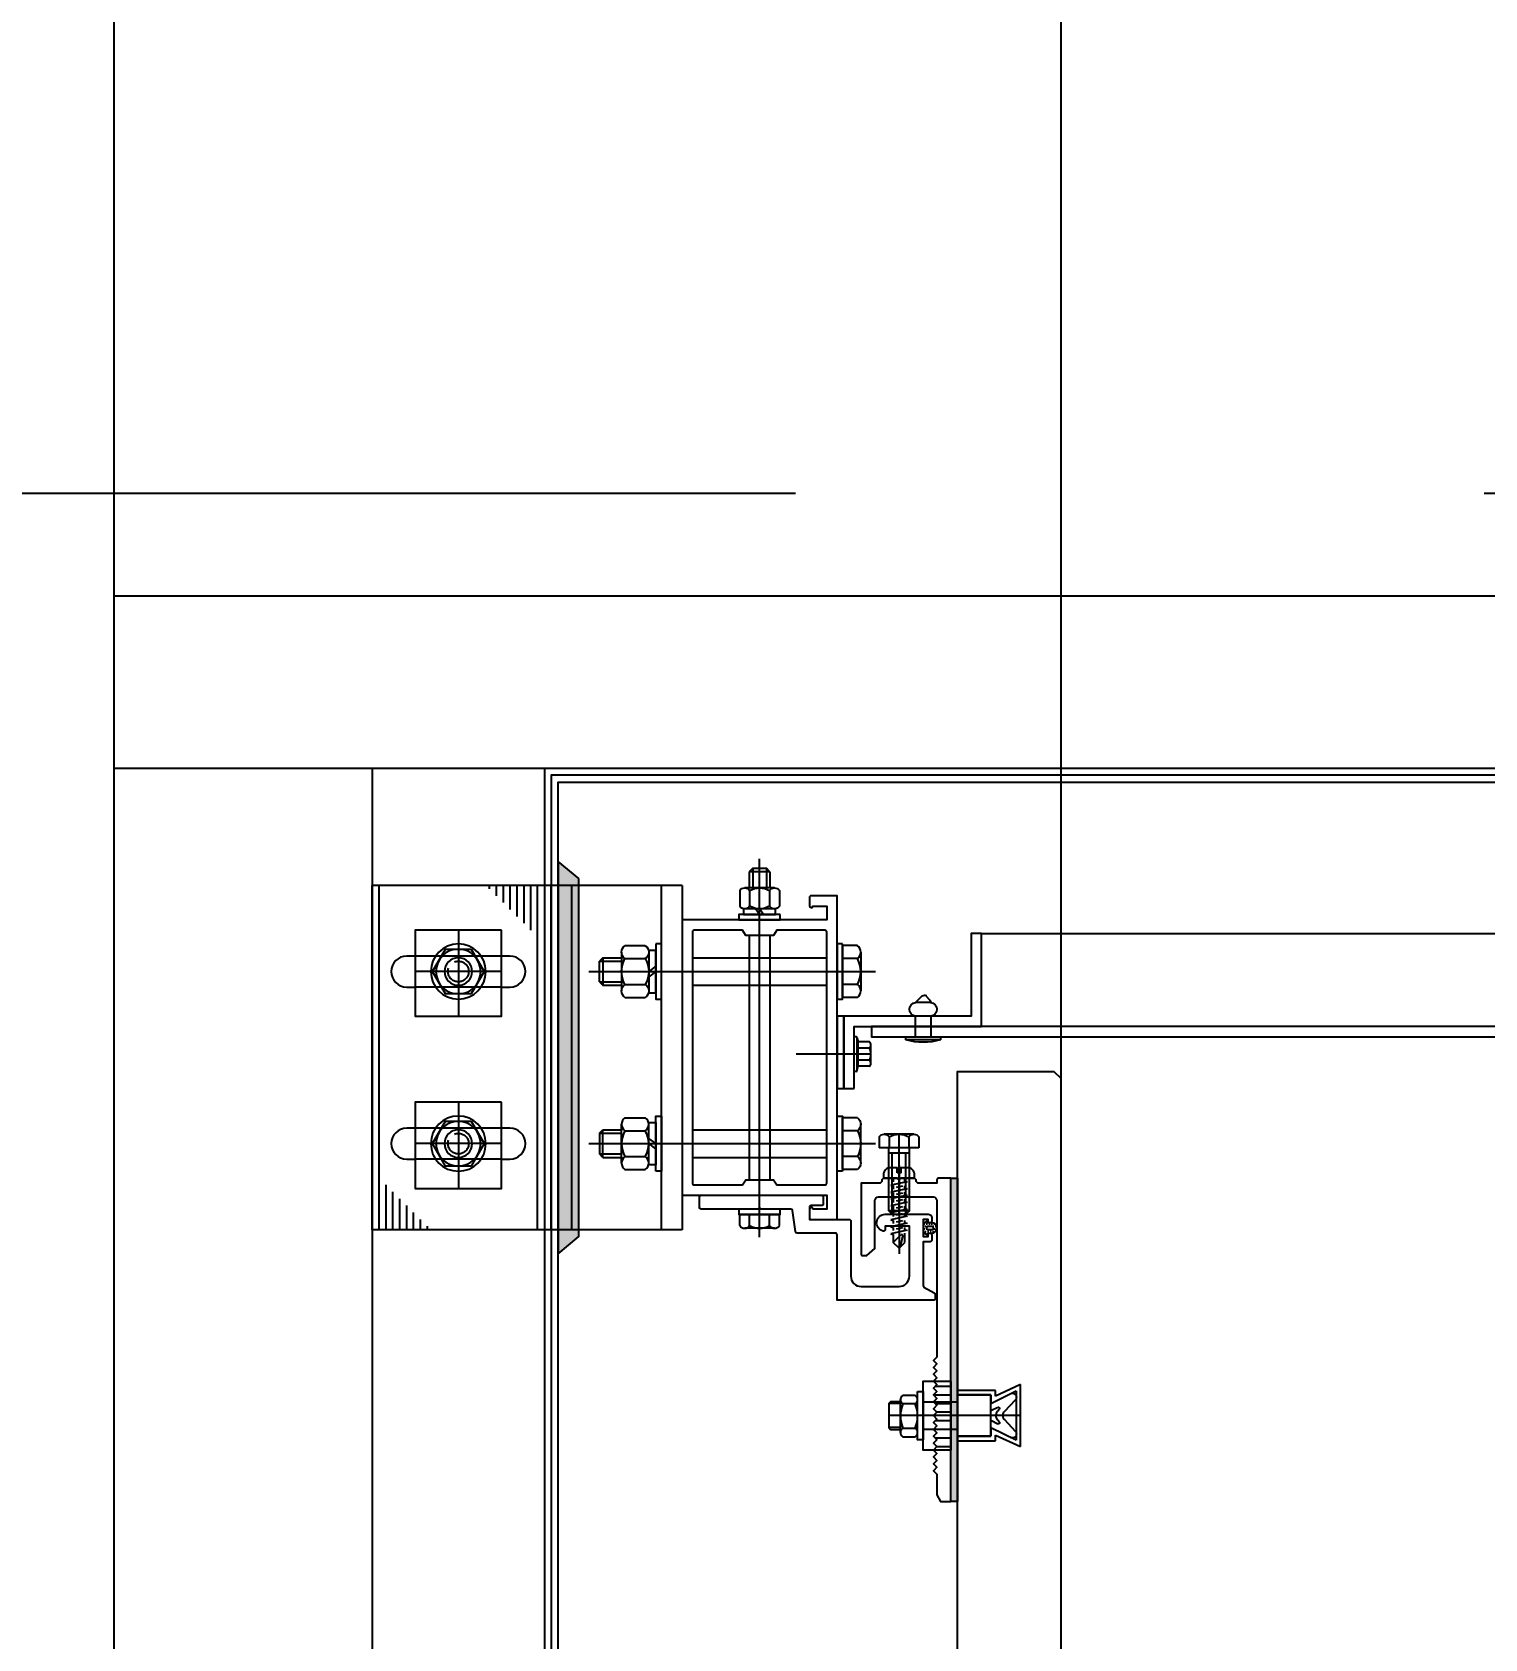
# Model space of a CAD drawing. Header units: millimetres. Extents: x 434053 to 1059003, y -2417481 to 936527.
# Drawn here: x 538508.4 to 538930.3, y -2234718.5 to -2234251.8 of the extents above; entities that cross this region are included whole.
import ezdxf

# ---------------------------------------------------------------- set-up
doc = ezdxf.new("R2010")
doc.units = ezdxf.units.MM
doc.header["$LTSCALE"] = 1000
doc.header["$MEASUREMENT"] = 0
for name, pattern in [('CENTER', [2, 1.25, -0.25, 0.25, -0.25]), ('DOTE', [2.42, 2, -0.2, 0.02, -0.2]), ('HIDDEN', [9.525, 6.35, -3.175]), ('HIDDEN2', [4.7625, 3.175, -1.5875])]:
    doc.linetypes.add(name, pattern=pattern)
doc.layers.get('Defpoints').update_dxf_attribs({"color": 6})
for name, color, linetype in [('ALUM', 1, 'Continuous'), ('DOTE', 16, 'DOTE'), ('ELASTOMER', 6, 'Continuous'), ('ELASTOMER-V', 241, 'Continuous'), ('EXTRUSION', 4, 'Continuous'), ('EXTRUSION-V', 141, 'Continuous'), ('EXTRUSION1', 4, 'Continuous'), ('EXTRUSION2', 133, 'Continuous'), ('FASTENER', 191, 'Continuous'), ('GRANITE', 30, 'Continuous'), ('GRID', 8, 'CENTER'), ('PUB_DIM', 83, 'Continuous'), ('SILICONE', 8, 'Continuous'), ('STEEL-V', 71, 'Continuous')]:
    doc.layers.add(name, color=color, linetype=linetype)
doc.styles.add('_TCH_DIM_T3', font='SIMPLEX', dxfattribs={"width": 0.705882, "bigfont": 'GBCBIG'})
doc.dimstyles.new('_TCH_ARCH&&50', dxfattribs={"dimtxt": 127.5, "dimasz": 50, "dimexe": 125, "dimexo": 150, "dimgap": 61.25, "dimtad": 1, "dimdec": 0, "dimzin": 0, "dimdsep": 46, "dimtxsty": '_TCH_DIM_T3', "dimblk": 'ARCHTICK', "dimcen": 0.09, "dimclrt": 7, "dimazin": 2, "dimtfac": 1, "dimtdec": 0, "dimtix": 1, "dimtmove": 2, "dimatfit": 3, "dimfxl": 1, "dimtolj": 1, "dimtzin": 0, "dimarcsym": 0})

# ---------------------------------------------------------------- blocks, each defined once
blk = doc.blocks.new('M8.7')
at = {"color": 0, "linetype": 'ByBlock'}
for p, q in [((-4, 17), (-3, 18)), ((-4, 17), (-4, 11.6)), ((-4, 17), (4, 17)), ((3, 18), (-3, 18)), ((3, 18), (4, 17)), ((4, 17), (4, 11.6)), ((-1.53, 1.6), (0, 3.7)), ((0, 1.6), (1.53, 3.7))]:
    blk.add_line(p, q, dxfattribs=at)
at = {"color": 0, "linetype": 'HIDDEN'}
for p, q in [((-3, 18), (-3, 11.6)), ((3, 18), (3, 11.6))]:
    blk.add_line(p, q, dxfattribs=at)
at = {"color": 0, "linetype": 'ByBlock', "ltscale": 20}
for p, q in [((-7.51, 10.6), (-7.51, 4.7)), ((-5.63, 11.6), (5.63, 11.6)), ((-3.75, 10.6), (-3.75, 4.7)), ((3.75, 10.6), (3.75, 4.7)), ((7.51, 10.6), (7.51, 4.7)), ((-5.63, 3.7), (5.63, 3.7))]:
    blk.add_line(p, q, dxfattribs=at)
at = {"color": 0, "linetype": 'ByBlock'}
for points in [[(-8, 1.6), (8, 1.6), (8, 0), (-8, 0), (-8, 1.6)], [(-6.15, 3.7), (6.15, 3.7), (6.15, 1.6), (-6.15, 1.6), (-6.15, 3.7)]]:
    blk.add_lwpolyline(points, dxfattribs=at)
for centre, radius, start, end in [((-5.63, 9.34), 2.26, 33.8902, 146.1098), ((0, 4.06), 7.54, 60.1583, 119.8417), ((5.63, 9.34), 2.26, 33.8902, 146.1098), ((-5.63, 5.96), 2.26, 213.8902, 326.1098), ((0, 11.24), 7.54, 240.1583, 299.8417), ((5.63, 5.96), 2.26, 213.8902, 326.1098)]:
    blk.add_arc(centre, radius, start, end, dxfattribs=at)
blk = doc.blocks.new('M8.2')
at = {"color": 0, "linetype": 'ByBlock'}
for p, q in [((-5.63, 5.3), (5.63, 5.3)), ((-7.51, 4.3), (-7.51, 0)), ((-7.51, 0), (7.51, 0)), ((-3.75, 4.3), (-3.75, 0)), ((3.75, 4.3), (3.75, 0)), ((7.51, 4.3), (7.51, 0))]:
    blk.add_line(p, q, dxfattribs=at)
for centre, radius, start, end in [((-5.63, 3.04), 2.26, 33.8902, 146.1098), ((0, -2.24), 7.54, 60.1583, 119.8417), ((5.63, 3.04), 2.26, 33.8902, 146.1098)]:
    blk.add_arc(centre, radius, start, end, dxfattribs=at)
blk = doc.blocks.new('*U534')
at = {"layer": 'GRID', "ltscale": 0.5}
blk.add_line((0, 73.67), (0, -9.57), dxfattribs=at)
at = {"color": 0, "linetype": 'ByBlock'}
blk.add_blockref('M8.7', (0, 52.6), dxfattribs=at)
at = {"color": 0, "linetype": 'ByBlock', "xscale": -1, "rotation": 180}
blk.add_blockref('M8.2', (0, 0), dxfattribs=at)
blk = doc.blocks.new('M8.1')
at = {"color": 0, "linetype": 'ByBlock'}
blk.add_lwpolyline([(-3.75, 6.5), (-7.51, 0), (-3.75, -6.5), (3.75, -6.5), (7.51, 0), (3.75, 6.5)], close=True, dxfattribs=at)
for radius in [8, 6.5, 4]:
    blk.add_circle((0, 0), radius, dxfattribs=at)
at = {"color": 0, "linetype": 'HIDDEN'}
blk.add_arc((0, 0), 3, 68.0788, 18.9892, dxfattribs=at)
blk = doc.blocks.new('20221104-SCMJ01')
at = {"layer": 'SILICONE', "linetype": 'ByBlock'}
h = blk.add_hatch(dxfattribs=at)
h.set_pattern_fill('AR-SAND', color=256, angle=90, style=0)
h.set_pattern_definition([(127.5, (103256.9825, 60038.8348), (-1.92682377, -0.062993358), [0, -1.52, 0, -1.7, 0, -1.625]), (97.5, (103256.9825, 60038.8348), (-2.822146065, 1.769776705), [0, -0.82, 0, -1.37, 0, -0.525]), (57.5, (103256.9825, 60037.6048), (-0.005659054, 3.114141862), [0, -0.5, 0, -1.8, 0, -2.35]), (47.5, (103256.9825, 60037.6048), (-0.877675565, 3.006126605), [0, -0.25, 0, -1.18, 0, -1.35])])
h.paths.add_polyline_path([(30, 52), (36, 57), (36, -57), (30, -52)])
at = {"linetype": 'ByBlock'}
for p, q in [((0, 50), (0, -50)), ((0, 50), (90, 50)), ((6, -50), (6, 50)), ((32, -50), (32, 50)), ((90, -50), (90, 50)), ((0, -50), (90, -50))]:
    blk.add_line(p, q, dxfattribs=at)
at = {"linetype": 'HIDDEN'}
blk.add_line((38, -50), (38, 50), dxfattribs=at)
at = {"linetype": 'ByBlock'}
for points in [[(52.5, 37), (77.5, 37), (77.5, 12), (52.5, 12)], [(52.5, -13), (77.5, -13), (77.5, -38), (52.5, -38)]]:
    blk.add_lwpolyline(points, close=True, dxfattribs=at)
at = {"layer": 'EXTRUSION-V', "linetype": 'ByBlock'}
for p, q in [((42, -50), (42, 50)), ((44, 50), (44, 37)), ((46, 50), (46, 39)), ((48, 50), (48, 41)), ((50, 50), (50, 43)), ((52, 50), (52, 45)), ((54, 50), (54, 47)), ((56, 50), (56, 49)), ((88, -50), (88, 50)), ((86, -50), (86, -37)), ((82, -50), (82, -41)), ((84, -50), (84, -39)), ((78, -50), (78, -45)), ((80, -50), (80, -43)), ((74, -50), (74, -49)), ((76, -50), (76, -47))]:
    blk.add_line(p, q, dxfattribs=at)
at = {"layer": 'EXTRUSION-V', "linetype": 'HIDDEN'}
for p, q in [((52.5, 29.5), (77.5, 29.5)), ((52.5, 20.5), (77.5, 20.5)), ((52.5, -20.5), (77.5, -20.5)), ((52.5, -29.5), (77.5, -29.5))]:
    blk.add_line(p, q, dxfattribs=at)
at = {"layer": 'EXTRUSION-V', "linetype": 'ByBlock'}
for points in [[(52.5, 20.5), (50, 20.5, -1), (50, 29.5), (52.5, 29.5)], [(77.5, 29.5), (80, 29.5, -1), (80, 20.5), (77.5, 20.5)], [(52.5, -29.5), (50, -29.5, -1), (50, -20.5), (52.5, -20.5)], [(77.5, -20.5), (80, -20.5, -1), (80, -29.5), (77.5, -29.5)]]:
    blk.add_lwpolyline(points, format="xyb", dxfattribs=at)
at = {"layer": 'FASTENER'}
for p, q in [((-3, 29), (-42, 29)), ((-3, 21), (-42, 21)), ((-3, -21), (-42, -21)), ((-3, -29), (-42, -29))]:
    blk.add_line(p, q, dxfattribs=at)
for points in [[(-46.6, 33), (-45, 33), (-45, 17), (-46.6, 17)], [(-46.6, -33), (-45, -33), (-45, -17), (-46.6, -17)]]:
    blk.add_lwpolyline(points, close=True, dxfattribs=at)
at = {"layer": 'GRID'}
for p, q in [((65, 37), (65, 12)), ((52.5, 25), (77.5, 25)), ((65, -13), (65, -38)), ((52.5, -25), (77.5, -25))]:
    blk.add_line(p, q, dxfattribs=at)
at = {"layer": 'SILICONE'}
blk.add_lwpolyline([(30, 52), (36, 57), (36, -57), (30, -52)], close=True, dxfattribs=at)
at = {"layer": 'FASTENER', "rotation": 270}
blk.add_blockref('*U534', (-46.6, 25), dxfattribs=at)
at = {"layer": 'FASTENER'}
for p in [(65, 25), (65, -25)]:
    blk.add_blockref('M8.1', p, dxfattribs=at)
at = {"layer": 'FASTENER', "xscale": -1, "rotation": 270.0000000000825}
blk.add_blockref('*U534', (-46.6, -25), dxfattribs=at)
blk = doc.blocks.new('PG42x19')
at = {"color": 0, "linetype": 'HIDDEN2'}
for p, q in [((1.68, -0.91), (1.68, 0)), ((2.4, -1.06), (-2.4, -2.08)), ((-2.4, -2.08), (-1.68, -2.24)), ((2.4, -3.1), (-2.4, -4.12)), ((-2.4, -4.12), (-1.68, -4.28)), ((-1.68, 0), (-1.68, -1.14)), ((-1.68, -2.24), (-1.68, -3.18)), ((-1.68, -4.28), (-1.68, -5.22)), ((0.98, -2.38), (-0.8, -2.76)), ((0.98, -4.42), (-0.8, -4.8)), ((1.68, -0.91), (2.4, -1.06)), ((1.68, -2.95), (1.68, -2.24)), ((1.68, -2.95), (2.4, -3.1)), ((1.68, -4.83), (1.68, -4.12)), ((2.4, -4.98), (-2.4, -6)), ((-2.4, -6), (-1.68, -6.16)), ((2.4, -7.02), (-2.4, -8.04)), ((-2.4, -8.04), (-1.68, -8.2)), ((2.4, -9.06), (-2.4, -10.08)), ((-1.68, -6.16), (-1.68, -7.11)), ((-1.68, -8.2), (-1.68, -9.15)), ((0.98, -6.31), (-0.8, -6.69)), ((0.98, -8.35), (-0.8, -8.73)), ((1.68, -4.83), (2.4, -4.98)), ((1.68, -6.87), (1.68, -6.16)), ((1.68, -6.87), (2.4, -7.02)), ((1.68, -8.91), (1.68, -8.2)), ((1.68, -8.91), (2.4, -9.06)), ((-2.4, -10.08), (-1.68, -10.24)), ((2.4, -11.1), (-2.4, -12.12)), ((-2.4, -12.12), (-1.68, -12.28)), ((2.4, -13.14), (-2.4, -14.16)), ((-1.68, -10.24), (-1.68, -11.19)), ((-1.68, -12.28), (-1.68, -13.23)), ((0.98, -10.39), (-0.8, -10.77)), ((0.98, -12.43), (-0.8, -12.81)), ((1.68, -10.95), (1.68, -10.24)), ((1.68, -10.95), (2.4, -11.1)), ((1.68, -12.99), (1.68, -12.28)), ((1.68, -12.99), (2.4, -13.14)), ((-2.4, -14.16), (-1.68, -14.32)), ((2.4, -15.18), (-2.4, -16.2)), ((-2.4, -16.2), (-1.68, -16.36)), ((-1.68, -14.32), (-1.68, -15.27)), ((-1.68, -16.36), (-1.68, -18.73)), ((-1.68, -18.73), (0.51, -16.53)), ((0.98, -14.47), (-0.8, -14.85)), ((0.4, -19.87), (1.09, -16.89)), ((1.68, -15.03), (1.68, -14.32)), ((1.68, -15.03), (2.4, -15.18)), ((1.68, -18.73), (1.68, -15.98)), ((0, -20.34), (-1.68, -18.73)), ((0, -20.34), (1.68, -18.73))]:
    blk.add_line(p, q, dxfattribs=at)
blk.add_arc((0.74, -16.81), 0.36, 346.9335, 129.6111, dxfattribs=at)
at = {"layer": 'FASTENER', "color": 0, "linetype": 'ByBlock'}
blk.add_lwpolyline([(-0.56, 1.5), (-0.56, 3), (-2.5, 3, 0.414214), (-4.5, 1), (-4.5, 0), (4.5, 0), (4.5, 1, 0.414214), (2.5, 3), (0.56, 3), (0.56, 1.5)], format="xyb", close=True, dxfattribs=at)
at = {"layer": 'GRID'}
blk.add_line((0, 3.67), (0, -21.99), dxfattribs=at)
blk = doc.blocks.new('*U527')
at = {"color": 0, "linetype": 'ByBlock'}
for p, q in [((-5.77, 3.2), (-5.77, 0)), ((-5.77, 0), (5.77, 0)), ((-4.33, 4), (4.33, 4)), ((-3, -18.24), (-3, 0)), ((-2.89, 3.2), (-2.89, 0)), ((2.89, 3.2), (2.89, 0)), ((3, -18.24), (3, 0)), ((5.77, 3.2), (5.77, 0)), ((-3, -1.5), (3, -1.5)), ((-3, -18.24), (-2, -19.24)), ((-3, -18.24), (3, -18.24)), ((2, -19.24), (3, -18.24)), ((2, -19.24), (-2, -19.24))]:
    blk.add_line(p, q, dxfattribs=at)
at = {"color": 0, "linetype": 'HIDDEN'}
for p, q in [((-2, -19.24), (-2, -1.5)), ((2, -19.24), (2, -1.5))]:
    blk.add_line(p, q, dxfattribs=at)
at = {"color": 0, "linetype": 'ByBlock'}
for centre, radius, start, end in [((-4.33, 2.3), 1.7, 32.0046, 147.9954), ((0, -1.61), 5.61, 59.0209, 120.9791), ((4.33, 2.3), 1.7, 32.0046, 147.9954)]:
    blk.add_arc(centre, radius, start, end, dxfattribs=at)
at = {"layer": 'GRID', "ltscale": 0.5}
blk.add_line((0, -19.24), (0, 4), dxfattribs=at)
blk = doc.blocks.new('GASKET20')
at = {"layer": 'ELASTOMER-V'}
h = blk.add_hatch(dxfattribs=at)
h.set_pattern_fill('DOTS', color=256, scale=12, style=0)
h.set_pattern_definition([(0, (5609.9072, 36516.8227), (0.375, 0.75), [0, -0.75])])
edge = h.paths.add_edge_path(flags=16)
edge.add_arc((-2.5, 0), 0.5, 90, 270)
edge.add_line((-2.5, -0.5), (-1.5, -0.5))
edge.add_arc((-1.5, 0), 0.5, 270, 450)
edge.add_line((-1.5, 0.5), (-2.5, 0.5))
edge = h.paths.add_edge_path()
edge.add_line((-1.5, -2.03), (-1.5, -1.5))
edge.add_line((-1.5, -1.5), (-2.5, -1.5))
edge.add_arc((-2.5, 0), 1.5, 90, 270, ccw=False)
edge.add_line((-2.5, 1.5), (-1.5, 1.5))
edge.add_line((-1.5, 1.5), (-1.5, 2.03))
edge.add_arc((-1.4, 2.03), 0.1, 60.2551, 180, ccw=False)
edge.add_line((-1.35, 2.12), (0, 1.21))
edge.add_line((0, 1.21), (0, -1.21))
edge.add_line((0, -1.21), (-1.35, -2.12))
edge.add_arc((-1.4, -2.03), 0.1, 180, 299.7449, ccw=False)
at = {"color": 0, "linetype": 'ByBlock'}
for points in [[(-1.5, -2.03), (-1.5, -1.5), (-2.5, -1.5, -1), (-2.5, 1.5), (-1.5, 1.5), (-1.5, 2.03, -0.575867), (-1.35, 2.12), (0, 1.21), (0, -1.21), (-1.35, -2.12, -0.575867)], [(-2.5, 0.5, 1), (-2.5, -0.5), (-1.5, -0.5, 1), (-1.5, 0.5)]]:
    blk.add_lwpolyline(points, format="xyb", close=True, dxfattribs=at)
blk = doc.blocks.new('*U526')
at = {"color": 0, "linetype": 'HIDDEN'}
blk.add_line((0, 6), (0, -6), dxfattribs=at)
at = {"color": 0, "linetype": 'ByBlock'}
for p, q in [((11.6, -4.9), (11.6, 4.64)), ((12.3, 3.41), (15.9, 3.41)), ((16.6, -4.9), (16.6, 4.64)), ((16.6, 3.5), (20, 3.5)), ((15.9, -3.67), (12.3, -3.67)), ((16.6, -3.5), (20, -3.5))]:
    blk.add_line(p, q, dxfattribs=at)
at = {"color": 0, "linetype": 'HIDDEN'}
for points in [[(0, -7.33), (-11, -7.33), (-11, -5.67), (-18.33, -9), (-18.33, 9), (-11, 5.67), (-11, 7.33), (0, 7.33)], [(0, -6), (-9.67, -6), (-9.67, 6), (0, 6)]]:
    blk.add_lwpolyline(points, dxfattribs=at)
blk.add_lwpolyline([(0, -7.33), (-11, -7.33), (-11, -5.67), (-18.33, -9), (-18.33, 9), (-11, 5.67), (-11, 7.33), (0, 7.33), (0, 6), (-9.67, 6), (-9.67, 3.51), (-17, 7.18), (-17, -7.18), (-9.67, -3.51), (-9.67, -6), (0, -6)], close=True, dxfattribs=at)
for points in [[(-15.41, -6.38, -0.801715), (-16.83, -4.62), (-13.7, -1.27, 0.39657), (-13.7, 1.27), (-16.83, 4.62, -0.801715), (-15.41, 6.38)], [(-9.67, -1.37), (-11.7, -2.38, -0.809451), (-12.13, -1.84), (-11.72, -1.35, 0.390144), (-11.72, 1.35), (-12.13, 1.84, -0.809451), (-11.7, 2.38), (-9.67, 1.37)]]:
    blk.add_lwpolyline(points, format="xyb", dxfattribs=at)
at = {"color": 0, "linetype": 'HIDDEN', "ltscale": 10}
blk.add_lwpolyline([(-9.67, 3.51), (-17, 7.18), (-17, -7.18), (-9.67, -3.51)], dxfattribs=at)
at = {"color": 0, "linetype": 'ByBlock'}
blk.add_lwpolyline([(11.6, 7), (10, 7), (10, -7), (11.6, -7)], close=True, dxfattribs=at)
blk.add_lwpolyline([(12.3, -3.67, -0.197721), (12.3, 3.41), (12.3, 3.41, -0.569416), (12.3, 5.87), (15.9, 5.87, -0.569416), (15.9, 3.41, -0.197721), (15.9, -3.67, -0.569416), (15.9, -6.13), (12.3, -6.13, -0.569416), (12.3, -3.67)], format="xyb", close=True, dxfattribs=at)
blk.add_lwpolyline([(16.6, 4), (19.5, 4), (20, 3.5), (20, -3.5), (19.5, -4), (16.6, -4)], dxfattribs=at)
at = {"layer": 'FASTENER', "color": 9, "linetype": 'HIDDEN2'}
blk.add_lwpolyline([(10, 4), (0, 4), (0, -4), (10, -4)], close=True, dxfattribs=at)
at = {"layer": 'GRID'}
blk.add_line((-18.33, 0), (20, 0), dxfattribs=at)
blk = doc.blocks.new('20221115-LC01')
at = {"linetype": 'ByBlock'}
for points in [[(-37, -44), (-37, -46.5, -0.414214), (-37.5, -47), (-45, -47), (-45, 47), (-37.5, 47, -0.414214), (-37, 46.5), (-37, 44, -1), (-38, 44), (-42, 44), (-42, 40), (0, 40), (0, -40), (-42, -40), (-42, -44), (-38, -44, -1)], [(-17.5, 37), (-3.5, 37, -0.414214), (-3, 36.5), (-3, -36.5, -0.414214), (-3.5, -37), (-17.5, -37), (-18.5, -35.5), (-26.5, -35.5), (-27.5, -37), (-41.5, -37, -0.414214), (-42, -36.5), (-42, 36.5, -0.414214), (-41.5, 37), (-27.5, 37), (-26.5, 35.5), (-18.5, 35.5)]]:
    blk.add_lwpolyline(points, format="xyb", close=True, dxfattribs=at)
blk = doc.blocks.new('*U541')
at = {"color": 0, "linetype": 'ByBlock'}
for p, q in [((-0.88, 5), (-0.88, -5)), ((0, 5), (-0.88, 5)), ((0, -5), (0, 5)), ((6, 2.22), (0, 2.22)), ((6, 2.22), (6, -2.28)), ((10.7, 1.98), (10.04, 2.22)), ((10.04, 2.22), (10.04, -2.22)), ((11.9, 0.75), (10.7, 1.98)), ((12.19, 0.66), (11.9, 0.75)), ((11.9, -0.23), (12.19, 0.66)), ((6, -2.28), (0, -2.28)), ((10.04, -2.22), (11.9, -0.23)), ((-0.88, -5), (0, -5))]:
    blk.add_line(p, q, dxfattribs=at)
for centre, radius, start, end in [((17.29, 0), 18.84, 164.6076, 195.3924), ((8.02, 1.95), 2.04, 7.579, 172.421), ((8.02, -1.95), 2.04, 187.579, 352.421)]:
    blk.add_arc(centre, radius, start, end, dxfattribs=at)
blk = doc.blocks.new('*U522')
at = {"linetype": 'ByBlock', "lineweight": -2}
for p, q in [((2.66, 4.86), (-2.66, 4.86)), ((-5.03, 0.51), (-5.03, 0)), ((5.03, 0), (-5.03, 0)), ((-4.69, 0.86), (-3.54, 1.14)), ((4.69, 0.86), (-4.69, 0.86)), ((-3.54, 4.4), (-3.54, 1.14)), ((3.54, 1.14), (-3.54, 1.14)), ((-2.33, 0.86), (-1.77, 1.14)), ((-1.77, 4.4), (-1.77, 1.14)), ((1.77, 4.4), (1.77, 1.14)), ((2.46, 0.86), (1.77, 1.14)), ((3.54, 4.4), (3.54, 1.14)), ((4.69, 0.86), (3.54, 1.14)), ((5.03, 0.51), (5.03, 0))]:
    blk.add_line(p, q, dxfattribs=at)
for centre, radius, start, end in [((-2.66, 3.77), 1.09, 35.4009, 144.5991), ((0, 1.2), 3.66, 61.0594, 118.9406), ((2.66, 3.77), 1.09, 35.4009, 144.5991), ((-4.69, 0.51), 0.343, 90, 180), ((4.69, 0.51), 0.343, 0, 90)]:
    blk.add_arc(centre, radius, start, end, dxfattribs=at)
at = {"layer": 'GRID', "ltscale": 0.5}
blk.add_line((0, 4.86), (0, -16.88), dxfattribs=at)
blk = doc.blocks.new('M6.2')
at = {"color": 0, "linetype": 'ByBlock'}
for p, q in [((-5.77, 3.2), (-5.77, 0)), ((-5.77, 0), (5.77, 0)), ((-4.33, 4), (4.33, 4)), ((-2.89, 3.2), (-2.89, 0)), ((2.89, 3.2), (2.89, 0)), ((5.77, 3.2), (5.77, 0))]:
    blk.add_line(p, q, dxfattribs=at)
for centre, radius, start, end in [((-4.33, 2.3), 1.7, 32.0046, 147.9954), ((0, -1.61), 5.61, 59.0209, 120.9791), ((4.33, 2.3), 1.7, 32.0046, 147.9954)]:
    blk.add_arc(centre, radius, start, end, dxfattribs=at)
blk = doc.blocks.new('M6.7')
at = {"color": 0, "linetype": 'ByBlock'}
for p, q in [((-3, 14), (-2, 15)), ((2, 15), (-2, 15)), ((2, 15), (3, 14)), ((-3, 14), (-3, 9.3)), ((-3, 14), (3, 14)), ((3, 14), (3, 9.3)), ((-5.77, 8.5), (-5.77, 4)), ((-4.33, 9.3), (4.33, 9.3)), ((-2.89, 8.5), (-2.89, 4)), ((2.89, 8.5), (2.89, 4)), ((5.77, 8.5), (5.77, 4)), ((-4.33, 3.2), (4.33, 3.2)), ((-1.16, 1.6), (0, 3.2)), ((0, 1.6), (1.16, 3.2))]:
    blk.add_line(p, q, dxfattribs=at)
at = {"color": 0, "linetype": 'HIDDEN'}
for p, q in [((-2, 15), (-2, 9.3)), ((2, 15), (2, 9.3))]:
    blk.add_line(p, q, dxfattribs=at)
at = {"color": 0, "linetype": 'ByBlock'}
for points in [[(-6, 1.6), (6, 1.6), (6, 0), (-6, 0), (-6, 1.6)], [(-4.65, 3.2), (4.65, 3.2), (4.65, 1.6), (-4.65, 1.6), (-4.65, 3.2)]]:
    blk.add_lwpolyline(points, dxfattribs=at)
for centre, radius, start, end in [((-4.33, 7.6), 1.7, 32.0046, 147.9954), ((0, 3.69), 5.61, 59.0209, 120.9791), ((4.33, 7.6), 1.7, 32.0046, 147.9954), ((-4.33, 4.9), 1.7, 212.0046, 327.9954), ((0, 8.81), 5.61, 239.0209, 300.9791), ((4.33, 4.9), 1.7, 212.0046, 327.9954)]:
    blk.add_arc(centre, radius, start, end, dxfattribs=at)
blk = doc.blocks.new('*U529')
at = {"layer": 'GRID'}
blk.add_line((0, -6.59), (0, 103.3), dxfattribs=at)
at = {"color": 0, "linetype": 'ByBlock'}
blk.add_blockref('M6.7', (0, 85.6), dxfattribs=at)
at = {"color": 0, "linetype": 'ByBlock', "xscale": -1, "rotation": 180}
blk.add_blockref('M6.2', (0, 0), dxfattribs=at)
blk = doc.blocks.new('A$C56EA6F4E')
at = {"layer": 'ELASTOMER-V'}
h = blk.add_hatch(dxfattribs=at)
h.set_pattern_fill('DOTS', color=256, scale=12, angle=-90, style=0)
h.set_pattern_definition([(270, (365.2218, 25115.87906), (0.75, -0.375), [0, -0.75])])
h.paths.add_polyline_path([(7498.46, 19150.27), (7498.46, 19056.27), (7500.46, 19056.27), (7500.46, 19150.27)])
at = {"layer": 'EXTRUSION-V'}
h = blk.add_hatch(dxfattribs=at)
h.set_pattern_fill('ANSI31', color=252, scale=20, angle=315, style=0)
h.set_pattern_definition([(0, (-2589.4789, 14212.2925), (7e-16, 2.5), [])])
h.paths.add_polyline_path([(7505.46, 19087.27), (7504.46, 19088.27), (7505.46, 19089.27), (7504.46, 19090.27), (7505.46, 19091.27), (7500.46, 19091.27), (7500.46, 19071.27), (7505.46, 19071.27), (7504.46, 19072.27), (7505.46, 19073.27), (7504.46, 19074.27), (7505.46, 19075.27), (7504.46, 19076.27), (7505.46, 19077.27), (7504.46, 19078.27), (7505.46, 19079.27), (7504.46, 19080.27), (7505.46, 19081.27), (7504.46, 19082.27), (7505.46, 19083.27), (7504.46, 19084.27), (7505.46, 19085.27), (7504.46, 19086.27)])
h = blk.add_hatch(dxfattribs=at)
h.set_pattern_fill('ANSI31', color=252, scale=20, angle=315, style=0)
h.set_pattern_definition([(0, (-2589.4789, 14212.2925), (7e-16, 2.5), [])])
h.paths.add_polyline_path([(7505.46, 19087.27), (7504.46, 19088.27), (7505.46, 19089.27), (7504.46, 19090.27), (7505.46, 19091.27), (7500.46, 19091.27), (7500.46, 19071.27), (7505.46, 19071.27), (7504.46, 19072.27), (7505.46, 19073.27), (7504.46, 19074.27), (7505.46, 19075.27), (7504.46, 19076.27), (7505.46, 19077.27), (7504.46, 19078.27), (7505.46, 19079.27), (7504.46, 19080.27), (7505.46, 19081.27), (7504.46, 19082.27), (7505.46, 19083.27), (7504.46, 19084.27), (7505.46, 19085.27), (7504.46, 19086.27)])
at = {"layer": 'ALUM', "linetype": 'ByBlock'}
for points in [[(7651.47, 18225.1), (7651.47, 18245.27), (7614.46, 18245.27), (7614.46, 19265.29), (7118.45, 19265.29), (7118.45, 19267.29), (7616.46, 19267.29), (7616.46, 18247.27), (7653.47, 18247.27), (7653.47, 18225.1)], [(6968.46, 19194.27), (7523.46, 19194.27), (7523.46, 19191.27), (6968.46, 19191.27)]]:
    blk.add_lwpolyline(points, close=True, dxfattribs=at)
at = {"layer": 'ELASTOMER-V'}
for points in [[(7531.46, 19197.27), (7533.46, 19197.27), (7533.46, 19176.27), (7531.46, 19176.27)], [(7498.46, 19150.27), (7498.46, 19056.27), (7500.46, 19056.27), (7500.46, 19150.27)]]:
    blk.add_lwpolyline(points, close=True, dxfattribs=at)
at = {"layer": 'EXTRUSION-V'}
blk.add_line((7491.46, 19221.27), (7083.46, 19221.27), dxfattribs=at)
at = {"layer": 'EXTRUSION-V', "linetype": 'HIDDEN2'}
blk.add_lwpolyline([(7505.46, 19091.27), (7500.46, 19091.27), (7500.46, 19071.27), (7505.46, 19071.27)], dxfattribs=at)
blk.add_lwpolyline([(7505.46, 19091.27), (7500.46, 19091.27), (7500.46, 19071.27), (7505.46, 19071.27)], dxfattribs=at)
at = {"layer": 'EXTRUSION1'}
blk.add_lwpolyline([(7528.46, 19176.27), (7528.46, 19194.27), (7491.46, 19194.27), (7491.46, 19221.27), (7494.46, 19221.27), (7494.46, 19197.27), (7531.46, 19197.27), (7531.46, 19176.27)], close=True, dxfattribs=at)
at = {"layer": 'EXTRUSION2'}
for points in [[(7504.46, 19149.77), (7504.46, 19148.77), (7509.96, 19148.77), (7510.46, 19149.27), (7510.46, 19149.77), (7510.96, 19150.27), (7514.96, 19150.27), (7515.46, 19149.77), (7515.96, 19150.27), (7519.96, 19150.27), (7520.46, 19149.77), (7520.46, 19149.27), (7520.96, 19148.77), (7526.46, 19148.77), (7526.46, 19128.27, -0.414214), (7525.96, 19127.77), (7524.8, 19127.77), (7522.46, 19129.77), (7522.46, 19143.77, 0.414214), (7521.46, 19144.77), (7521.46, 19144.77), (7505.46, 19144.77, 0.414214), (7504.46, 19143.77), (7504.46, 19098.27), (7505.46, 19097.27), (7504.46, 19096.27), (7505.46, 19095.27), (7504.46, 19094.27), (7505.46, 19093.27), (7504.46, 19092.27), (7505.46, 19091.27), (7504.46, 19090.27), (7505.46, 19089.27), (7504.46, 19088.27), (7505.46, 19087.27), (7504.46, 19086.27), (7505.46, 19085.27), (7504.46, 19084.27), (7505.46, 19083.27), (7504.46, 19082.27), (7505.46, 19081.27), (7504.46, 19080.27), (7505.46, 19079.27), (7504.46, 19078.27), (7505.46, 19077.27), (7504.46, 19076.27), (7505.46, 19075.27), (7504.46, 19074.27), (7505.46, 19073.27), (7504.46, 19072.27), (7505.46, 19071.27), (7504.46, 19070.27), (7505.46, 19069.27), (7504.46, 19068.27), (7505.46, 19067.27), (7504.46, 19066.27), (7505.46, 19065.27), (7504.46, 19064.27), (7504.46, 19058.27), (7503.46, 19056.27), (7500.46, 19056.27), (7500.46, 19150.27), (7503.96, 19150.27, -0.414214)], [(7529.46, 19137.77), (7529.46, 19121.77, -0.414214), (7526.46, 19118.77), (7515.46, 19118.77, -0.414214), (7512.46, 19121.77), (7512.46, 19136.27), (7519.46, 19136.27), (7519.46, 19135.33, 0.490314), (7520.09, 19134.85, 0.881018), (7519.46, 19139.77), (7506.96, 19139.77, 0.414214), (7505.96, 19138.77), (7505.96, 19137.77, 0.414214), (7506.46, 19137.27), (7506.81, 19137.27, 0.414214), (7506.96, 19137.42), (7506.96, 19138.27), (7508.46, 19138.27), (7508.46, 19133.27), (7506.96, 19133.27), (7506.96, 19134.12, 0.414214), (7506.81, 19134.27), (7506.46, 19134.27, 0.414214), (7505.96, 19133.77), (7505.96, 19132.27, 0.414214), (7506.46, 19131.77), (7508.46, 19131.77), (7508.46, 19119.06, -0.269143), (7508.21, 19118.62), (7505.22, 19116.91, 0.269143), (7504.96, 19116.48), (7504.96, 19115.27, 0.414214), (7505.46, 19114.77), (7533.46, 19114.77), (7533.46, 19133.77, -0.414214), (7533.96, 19134.27), (7545.03, 19134.27, 0.373238), (7545.53, 19134.7), (7546.4, 19140.84, -0.373238), (7546.9, 19141.27), (7555.66, 19141.27, -1), (7556.26, 19141.27), (7572.96, 19141.27, 0.414214), (7573.46, 19141.77), (7573.46, 19144.77, 0.414214), (7572.96, 19145.27), (7537.96, 19145.27, 0.414214), (7537.46, 19144.77), (7537.46, 19142.77, 0.414214), (7537.96, 19142.27), (7540.96, 19142.27, -0.414214), (7541.46, 19141.77), (7541.46, 19138.27), (7529.96, 19138.27, 0.414214)]]:
    blk.add_lwpolyline(points, format="xyb", close=True, dxfattribs=at)
blk.add_lwpolyline([(7505.46, 19091.27), (7504.46, 19090.27), (7505.46, 19089.27), (7504.46, 19088.27), (7505.46, 19087.27), (7504.46, 19086.27), (7505.46, 19085.27), (7504.46, 19084.27), (7505.46, 19083.27), (7504.46, 19082.27), (7505.46, 19081.27), (7504.46, 19080.27), (7505.46, 19079.27), (7504.46, 19078.27), (7505.46, 19077.27), (7504.46, 19076.27), (7505.46, 19075.27), (7504.46, 19074.27), (7505.46, 19073.27), (7504.46, 19072.27), (7505.46, 19071.27), (7508.46, 19071.27), (7508.46, 19091.27)], close=True, dxfattribs=at)
at = {"layer": 'FASTENER'}
for p, q in [((7552.96, 19220.77), (7552.96, 19149.77)), ((7558.96, 19220.77), (7558.96, 19149.77))]:
    blk.add_line(p, q, dxfattribs=at)
blk.add_lwpolyline([(7549.96, 19141.27), (7561.97, 19141.27), (7561.97, 19139.67), (7549.96, 19139.67)], close=True, dxfattribs=at)
at = {"layer": 'GRANITE'}
blk.add_lwpolyline([(7468.46, 18206.27), (7470.51, 18204.27), (7498.46, 18204.27), (7498.46, 19181.27), (7470.51, 19181.27), (7468.46, 19179.27)], close=True, dxfattribs=at)
at = {"layer": 'STEEL-V'}
for p, q in [((7168.46, 19319.29), (7743.46, 19319.29)), ((7668.46, 19269.27), (7668.46, 18299.27))]:
    blk.add_line(p, q, dxfattribs=at)
blk.add_lwpolyline([(7743.46, 20699.27), (7943.46, 20699.27), (7943.46, 9199.27), (7743.46, 9199.27)], close=True, dxfattribs=at)
for points in [[(7118.46, 20269.27), (7118.46, 19269.29), (7743.46, 19269.29)], [(7618.46, 19269.27), (7618.46, 18249.27), (7743.46, 18249.27)]]:
    blk.add_lwpolyline(points, dxfattribs=at)
at = {"layer": 'ELASTOMER', "extrusion": (0, 0, -1), "xscale": -1, "zscale": -1}
blk.add_blockref('GASKET20', (-7508.46, 19135.77), dxfattribs=at)
at = {"layer": 'EXTRUSION', "linetype": 'ByBlock', "extrusion": (0, 0, -1), "xscale": -1, "zscale": -1}
blk.add_blockref('20221115-LC01', (-7578.46, 19185.27), dxfattribs=at)
at = {"layer": 'EXTRUSION2', "extrusion": (0, 0, -1), "xscale": -1, "zscale": -1}
blk.add_blockref('20221104-SCMJ01', (-7578.46, 19185.27), dxfattribs=at)
at = {"layer": 'FASTENER', "extrusion": (0, 0, -1), "xscale": -1, "zscale": -1}
for name, p in [('*U529', (-7555.96, 19139.67)), ('*U527', (-7515.46, 19159.01)), ('*U526', (-7498.46, 19081.27))]:
    blk.add_blockref(name, p, dxfattribs=at)
at = {"layer": 'FASTENER', "extrusion": (0, 0, -1), "xscale": -1, "zscale": -1, "rotation": 270}
blk.add_blockref('*U541', (-7508.46, 19191.27), dxfattribs=at)
at = {"layer": 'FASTENER', "xscale": -1.000000000000001, "rotation": 90}
blk.add_blockref('*U522', (7528.46, 19186.27), dxfattribs=at)
at = {"layer": 'FASTENER', "xscale": -1}
blk.add_blockref('PG42x19', (7515.46, 19150.27), dxfattribs=at)
blk = doc.blocks.new('_ArchTick')
at = {"color": 0, "linetype": 'ByBlock', "const_width": 0.4}
blk.add_lwpolyline([(-0.5, -0.5), (0.5, 0.5)], dxfattribs=at)
blk = doc.blocks.new('*D2281')
at = {"layer": 'Defpoints', "color": 0, "transparency": 16777216}
for p in [(535707.14, -2233474.4), (538807.14, -2233474.4), (538807.14, -2236382.9)]:
    blk.add_point(p, dxfattribs=at)
at = {"layer": 'PUB_DIM', "color": 0, "lineweight": -2, "transparency": 16777216}
for p, q in [((535707.14, -2233624.4), (535707.14, -2236507.9)), ((538807.14, -2233624.4), (538807.14, -2236507.9)), ((535707.14, -2236382.9), (538807.14, -2236382.9))]:
    blk.add_line(p, q, dxfattribs=at)
at = {"layer": 'PUB_DIM', "color": 0, "lineweight": -2, "transparency": 16777216, "xscale": 50, "yscale": 50, "zscale": 50, "rotation": 180}
blk.add_blockref('_ArchTick', (535707.14, -2236382.9), dxfattribs=at)
at = {"layer": 'PUB_DIM', "color": 0, "lineweight": -2, "transparency": 16777216, "xscale": 50, "yscale": 50, "zscale": 50}
blk.add_blockref('_ArchTick', (538807.14, -2236382.9), dxfattribs=at)
at = {"layer": 'PUB_DIM', "color": 7, "transparency": 16777216, "insert": (537257.14, -2236257.9), "char_height": 127.5, "attachment_point": 5, "style": '_TCH_DIM_T3'}
blk.add_mtext('\\A1;3100', dxfattribs=at)
blk = doc.blocks.new('*D2282')
at = {"layer": 'Defpoints', "color": 0, "transparency": 16777216}
for p in [(538807.14, -2233474.4), (539307.14, -2233474.4), (539307.14, -2236382.9)]:
    blk.add_point(p, dxfattribs=at)
at = {"layer": 'PUB_DIM', "color": 0, "lineweight": -2, "transparency": 16777216}
for p, q in [((538807.14, -2233624.4), (538807.14, -2236507.9)), ((539307.14, -2233624.4), (539307.14, -2236507.9)), ((538807.14, -2236382.9), (539307.14, -2236382.9))]:
    blk.add_line(p, q, dxfattribs=at)
at = {"layer": 'PUB_DIM', "color": 0, "lineweight": -2, "transparency": 16777216, "xscale": 50, "yscale": 50, "zscale": 50, "rotation": 180}
blk.add_blockref('_ArchTick', (538807.14, -2236382.9), dxfattribs=at)
at = {"layer": 'PUB_DIM', "color": 0, "lineweight": -2, "transparency": 16777216, "xscale": 50, "yscale": 50, "zscale": 50}
blk.add_blockref('_ArchTick', (539307.14, -2236382.9), dxfattribs=at)
at = {"layer": 'PUB_DIM', "color": 7, "transparency": 16777216, "insert": (539057.14, -2236257.9), "char_height": 127.5, "attachment_point": 5, "style": '_TCH_DIM_T3'}
blk.add_mtext('\\A1;500', dxfattribs=at)

msp = doc.modelspace()

# ---------------------------------------------------------------- linework, layer by layer
at = {"layer": 'DOTE'}
msp.add_line((534310.07, -2234385.66), (540860.07, -2234385.66), dxfattribs=at)

# ---------------------------------------------------------------- block references
at = {"xscale": -1}
msp.add_blockref('A$C56EA6F4E', (546275.61, -2253734.93), dxfattribs=at)

# ---------------------------------------------------------------- dimensions: what is measured, and where the dimension line sits
at = {"layer": 'PUB_DIM'}
for p1, p2, picture, middle in [((535707.14, -2233474.4), (538807.14, -2233474.4), '*D2281', (537257.14, -2236257.9)), ((538807.14, -2233474.4), (539307.14, -2233474.4), '*D2282', (539057.14, -2236257.9))]:
    dim = msp.add_aligned_dim(p1=p1, p2=p2, distance=-2908.5, dimstyle='_TCH_ARCH&&50', dxfattribs=at)
    dim.commit()
    dim.dimension.update_dxf_attribs({"geometry": picture, "text_midpoint": middle})

doc.saveas('drawing.dxf')
